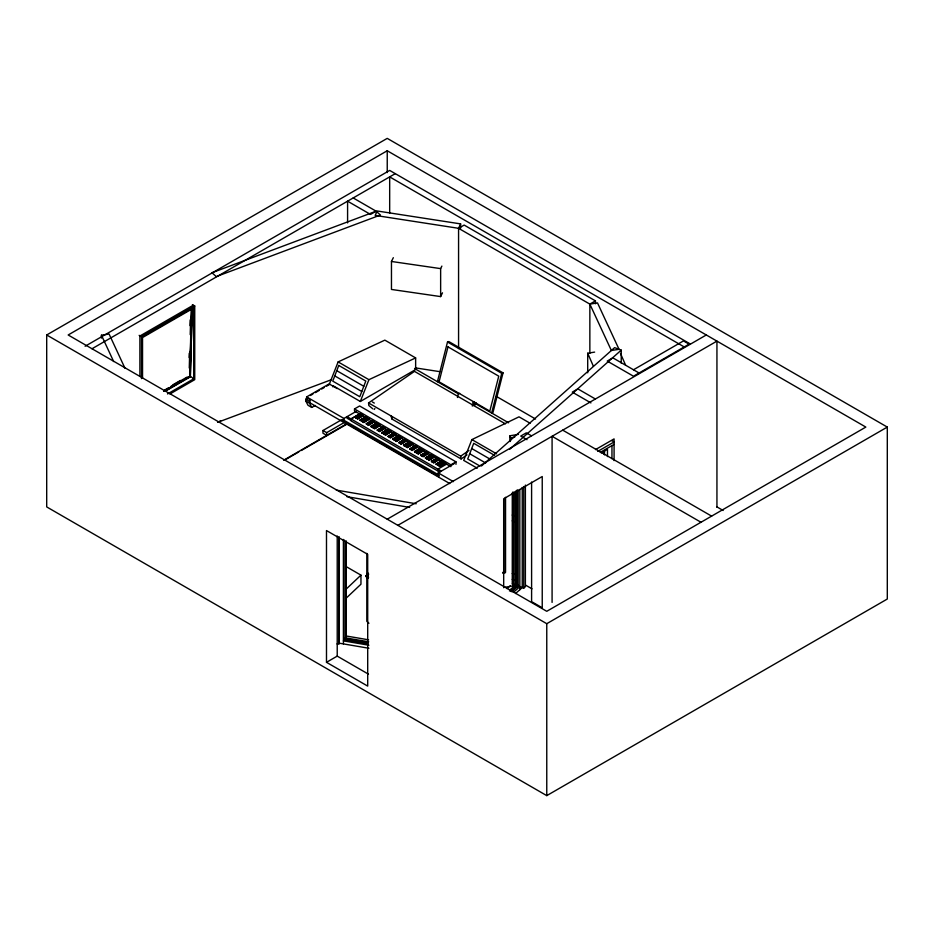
<?xml version="1.0" encoding="UTF-8"?>
<svg xmlns="http://www.w3.org/2000/svg" width="934" height="934" viewBox="0 0 934 934"><rect width="100%" height="100%" fill="white"/><g stroke="black" fill="none" stroke-linecap="round" stroke-linejoin="round"><path stroke-width="1.4" d="M189.147 357.582L189.275 353.227M190.057 325.651L190.221 319.848M189.263 367.996L189.719 352.036M190.209 334.617L190.629 320.105M191.33 308.71L189.789 377.173L191.855 308.407M189.73 376.39L191.668 308.897M191.867 308.442L189.917 376.647L165.014 391.007M165.365 391.171L190.314 376.869L192.241 307.158M192.299 307.216L190.314 376.869L189.532 376.402M503.041 372.876L501.733 373.32L491.646 413.003L492.954 412.559L503.041 372.876L448.799 341.564L447.503 342.007L437.416 381.691L438.711 381.247M457.45 397.487L458.384 393.798L459.68 393.354M472.3 406.068L473.234 402.367L474.53 401.935L473.631 405.461M332.843 386.828L333.228 385.835L360.326 401.48L415.642 369.537L415.642 357.92L384.843 340.139L338.131 361.913L329.142 384.691L326.643 386.139M360.326 401.48L368.918 379.683L415.642 357.92M530.103 423.242L519.012 416.833L471.903 439.587L463.696 460.392L477.251 468.214M458.571 348.499L458.571 228.305L460.614 223.891L377.219 210.991L375.176 215.404L458.571 228.305L589.856 304.11L611.373 350.483L619.032 349.304L597.503 302.92L589.856 304.11L589.856 353.344M367.12 574.317L367.657 573.207L368.72 574.165M367.494 574.235L368.031 573.126M367.856 574.994L368.346 575.928M442.494 292.809L440.638 296.592L391.463 289.447L391.463 261.473L393.319 257.691M440.638 296.592L440.638 268.618L441.875 266.097M368.043 643.876L343.969 639.755L344.377 638.949M346.059 639.241L345.638 640.047L345.638 541.533M311.699 407.411L307.998 405.274L305.78 400.978L306.644 397.674L310.357 399.81L309.481 403.114L311.699 407.411L315.4 405.484M374.23 409.442L374.896 408.578M514.167 515.872L512.299 515.078M514.167 521.721L512.299 520.88M514.179 574.398L512.299 573.593M514.179 580.247L512.299 579.395M346.187 589.074L360.956 575.146L345.837 566.413M346.187 598.145L360.956 584.205L360.956 575.146M481.454 466.008L614.595 347.635L621.238 350.133L621.238 363.163M509.742 449.254L621.238 350.133M507.022 588.642L510.244 585.781M509.672 590.276L516.105 584.556M509.439 590.977L515.872 585.268M510.746 590.043L516.105 585.279M510.513 590.592L513.735 587.731M513.735 588.455L515.872 586.54M510.664 591.444L518.16 584.766M511.727 591.771L518.16 586.05L518.16 490.432M513.396 592.389L519.829 586.669L512.392 583.878L512.392 492.79M515.545 593.522L522.246 587.568L522.246 487.42M521.09 587.136L523.752 588.128L525.387 586.68L525.387 485.085M372.806 408.823L368.813 405.508L368.556 402.951L414.486 371.37L505.376 423.838M467.012 454.905L461.116 458.956L460.707 456.154L468.95 450.48M350.997 418.946L359.613 413.972L351.009 418.946L350.997 420.872L437.918 471.051L437.918 469.137L446.534 464.151M46.7 334.979L387.236 138.372L887.3 427.083L887.3 599.021L546.764 795.628L46.7 506.917L46.7 334.979L546.764 623.69L887.3 427.083M387.236 150.759L68.159 334.979L546.764 611.303L865.841 427.083L387.236 150.759L387.236 172.58M85.111 346.257L389.676 170.42L689.817 343.712L633.486 376.227L607.228 361.073L612.832 357.839L639.089 373.005M91.976 348.767L395.269 173.654M193.116 305.278L139.89 336.018L139.89 376.332M139.154 335.353L141.513 336.707L194.739 305.978L194.739 379.671L169.988 393.961M145.015 335.213L149.09 332.854M156.212 328.756L163.683 324.437M172.393 319.416L174.88 317.98M177.367 316.544L179.853 315.108M180.437 314.758L187.956 310.415M188.563 310.076L191.05 308.64M172.953 384.773L180.425 380.465M164.653 390.038L168.389 387.879M170.875 386.442L187.045 377.114M163.777 390.996L190.314 376.145L164.186 391.229M164.127 391.171L190.256 376.087M167.501 393.961L193.712 378.83L193.712 308.01L142.54 337.548L142.54 378.013M458.571 228.305L464.163 225.071L595.448 300.876L595.448 303.772M218.346 422.063L220.879 420.604M306.644 399.6L306.644 396.915L329.142 383.921L337.197 388.579M310.392 395.514L312.89 394.066M315.4 392.63L319.148 390.459M321.646 389.023L324.145 387.575M354.5 408.929L450.853 464.805L450.853 466.65L354.5 411.018L354.5 408.929L359.625 405.975L455.979 461.851L455.979 464.303M345.3 421.899L326.666 432.652L326.666 435.349L322.966 433.201L322.966 430.516L341.599 419.763M306.644 396.915L343.957 418.444L356.158 411.404M355.469 417.37L360.828 414.287L361.528 414.684L356.169 418.163L355.469 417.37L356.169 417.778L361.528 414.684M355.469 417.755L360.828 414.287M283.656 460.24L346.806 423.721M284.917 459.948L298.763 451.951M301.273 450.503L346.572 424.351M357.045 418.28L362.392 415.186L363.092 415.595L357.745 419.074L357.045 418.28L357.745 418.689L363.092 415.595M357.045 418.666L362.392 415.186M360.057 420.02L365.416 416.938L366.116 417.335L360.757 420.814L360.057 420.02L360.757 420.428L366.116 417.335M360.057 420.405L365.416 416.938M361.575 420.895L366.934 417.813L367.634 418.21L362.275 421.689L361.575 420.895L362.275 421.304L367.634 418.21M361.575 421.281L366.934 417.813M363.151 421.806L368.51 418.724L369.21 419.121L363.851 422.6L363.151 421.806L363.851 422.215L369.21 419.121M363.151 422.191L368.51 418.724M366.326 423.639L371.674 420.545L372.374 420.954L367.027 424.433L366.326 423.639L367.027 424.048L372.374 420.954M366.326 424.024L371.674 420.545M367.903 424.55L373.25 421.456L373.95 421.864L368.603 425.332L367.903 424.55L368.603 424.958L373.95 421.864M367.903 424.935L373.25 421.456M370.915 426.289L376.262 423.195L376.962 423.604L371.615 427.083L370.915 426.289L371.615 426.698L376.962 423.604M370.915 426.675L376.262 423.195M372.433 427.165L377.791 424.083L378.492 424.48L373.133 427.959L372.433 427.165L373.133 427.574L378.492 424.48M372.433 427.55L377.791 424.083M374.009 428.076L379.356 424.982L380.056 425.39L374.709 428.869L374.009 428.076L374.709 428.484L380.056 425.39M374.009 428.461L379.356 424.982M589.856 304.11L595.448 300.876M377.289 429.967L382.636 426.885L383.337 427.282L377.99 430.761L377.289 429.967L377.99 430.376L383.337 427.282M377.289 430.352L382.636 426.885M378.865 430.878L384.213 427.784L384.913 428.192L379.566 431.671L378.865 430.878L379.566 431.286L384.913 428.192M378.865 431.263L384.213 427.784M381.878 432.617L387.225 429.523L387.925 429.932L382.578 433.411L381.878 432.617L382.578 433.026L387.925 429.932M381.878 433.002L387.225 429.523M383.395 433.493L388.754 430.411L389.455 430.808L384.096 434.287L383.395 433.493L384.096 433.901L389.455 430.808M383.395 433.878L388.754 430.411M384.971 434.403L390.319 431.31L391.019 431.718L385.672 435.197L384.971 434.403L385.672 434.812L391.019 431.718M384.971 434.789L390.319 431.31M388.147 436.236L393.494 433.142L394.195 433.551L388.848 437.03L388.147 436.236L388.848 436.645L394.195 433.551M388.147 436.622L393.494 433.142M389.723 437.147L395.07 434.053L395.771 434.462L390.424 437.929L389.723 437.147L390.424 437.556L395.771 434.462M389.723 437.532L395.07 434.053M392.735 438.887L398.082 435.793L398.783 436.201L393.436 439.669L392.735 438.887L393.436 439.295L398.783 436.201M392.735 439.272L398.082 435.793M394.253 439.762L399.6 436.668L400.301 437.077L394.954 440.556L394.253 439.762L394.954 440.171L400.301 437.077M394.253 440.147L399.6 436.668M395.829 440.673L401.176 437.579L401.877 437.988L396.53 441.455L395.829 440.673L396.53 441.082L401.877 437.988M395.829 441.058L401.176 437.579M399.005 442.506L404.352 439.412L405.052 439.821L399.705 443.288L399.005 442.506L399.705 442.914L405.052 439.821M399.005 442.891L404.352 439.412M400.569 443.416L405.928 440.323L406.629 440.731L401.27 444.199L400.569 443.416L401.27 443.813L406.629 440.731M400.569 443.802L405.928 440.323M472.616 405.087L476.27 402.974L476.27 404.13L473.83 405.531M403.593 445.156L408.94 442.062L409.641 442.471L404.294 445.938L403.593 445.156L404.294 445.553L409.641 442.471M403.593 445.541L408.94 442.062M405.111 446.032L410.458 442.938L411.158 443.346L405.811 446.814L405.111 446.032L405.811 446.44L411.158 443.346M405.111 446.417L410.458 442.938M406.687 446.942L412.034 443.848L412.735 444.257L407.387 447.725L406.687 446.942L407.387 447.339L412.735 444.257M406.687 447.328L412.034 443.848M409.828 448.752L415.186 445.67L415.887 446.067L410.528 449.546L409.828 448.752L410.528 449.161L415.887 446.067M409.828 449.137L415.186 445.67M411.404 449.663L416.751 446.58L417.451 446.977L412.104 450.457L411.404 449.663L412.104 450.071L417.451 446.977M411.404 450.048L416.751 446.58M414.556 451.484L419.903 448.39L420.604 448.799L415.256 452.266L414.556 451.484L415.256 451.893L420.604 448.799M414.556 451.869L419.903 448.39M416.074 452.36L421.421 449.266L422.121 449.674L416.774 453.153L416.074 452.36L416.774 452.768L422.121 449.674M416.074 452.745L421.421 449.266M417.65 453.27L422.997 450.176L423.697 450.585L418.35 454.052L417.65 453.27L418.35 453.679L423.697 450.585M417.65 453.655L422.997 450.176M420.814 455.103L426.173 452.009L426.873 452.418L421.514 455.885L420.814 455.103L421.514 455.5L426.873 452.418M420.814 455.488L426.173 452.009M422.39 456.014L427.749 452.92L428.449 453.329L423.09 456.796L422.39 456.014L423.09 456.411L428.449 453.329M422.39 456.399L427.749 452.92M425.402 457.753L430.761 454.66L431.461 455.068L426.102 458.536L425.402 457.753L426.102 458.15L431.461 455.068M425.402 458.139L430.761 454.66M426.931 458.629L432.279 455.535L432.979 455.944L427.632 459.411L426.931 458.629L427.632 459.038L432.979 455.944M426.931 459.014L432.279 455.535M428.496 459.54L433.855 456.446L434.555 456.854L429.196 460.322L428.496 459.54L429.196 459.937L434.555 456.854M428.496 459.925L433.855 456.446M431.485 461.256L436.843 458.174L437.544 458.571L432.185 462.05L431.485 461.256L432.185 461.665L437.544 458.571M431.485 461.641L436.843 458.174M433.061 462.167L438.408 459.084L439.108 459.481L433.761 462.96L433.061 462.167L433.761 462.575L439.108 459.481M433.061 462.552L438.408 459.084M436.155 463.953L441.513 460.871L442.202 461.268L436.855 464.747L436.155 463.953L436.855 464.361L442.202 461.268M436.155 464.338L441.513 460.871M437.672 464.828L443.031 461.746L443.732 462.143L438.373 465.622L437.672 464.828L438.373 465.237L443.732 462.143M437.672 465.214L443.031 461.746M439.249 465.739L444.607 462.657L445.296 463.054L439.949 466.533L439.249 465.739L439.949 466.148L445.296 463.054M439.249 466.124L444.607 462.657M450.853 464.805L455.979 461.851M438.233 476.223L438.233 472.873L454.099 463.719M633.486 369.771L683.466 340.91L689.07 344.144M387.236 519.187L706.302 334.979M397.872 525.328L716.938 341.12L716.938 507.232M595.507 449.604L614.082 438.887L614.082 460.602M597.713 451.414L614.082 441.969L611.84 440.673M600.223 452.383L614.082 444.386M601.216 452.955L607.474 449.336L607.474 456.586M326.491 662.311L367.704 686.105L367.704 554.352L326.491 530.559L326.491 662.311L337.221 656.123L368.451 674.15M217.634 422.343L331.605 379.613M510.034 441.537L510.034 435.758L518.463 434.357M510.536 440.72L510.536 437.824L514.751 437.124M502.597 572.449L505.376 571.982L505.376 498.079M502.69 573.137L505.469 572.67L505.469 497.32M504.453 587.358L512.883 585.957L512.883 491.973M587.708 372.829L587.708 353.239L594.643 352.106M101.444 338.108L101.444 335.213L109.091 334.033L124.993 368.276M391.463 261.473L440.638 268.618M415.432 367.891L439.879 371.674M336.31 490.105L416.19 503.765M346.899 496.678L409.664 507.419M345.93 635.949L368.58 639.813M345.802 637.922L368.732 641.798M347.214 638.728L350.332 639.37M352.877 639.685L355.994 640.339M358.539 640.654L361.656 641.308M364.202 641.623L367.039 642.113M343.969 638.482L368.043 642.592M343.408 640.864L368.883 645.219M368.883 648.254L339.159 643.176L339.159 537.225M337.057 643.9L338.972 644.226L338.972 536.828M516.42 586.062L515.58 585.746L515.58 491.576M684.213 346.946L389.676 176.888L389.676 213.092M353.192 197.95L376.133 211.201L380.442 215.03L216.279 276.592L211.96 272.751L376.133 211.201L370.529 214.435L347.588 201.184L347.588 222.911M595.273 398.946L577.877 388.894L572.273 392.128L590.918 402.904M447.503 342.007L501.733 373.32M716.833 506.847L723.138 510.489M562.723 430.154L711.626 516.128M496.433 396.436L535.567 419.027M700.99 522.258L552.087 436.295L552.087 602.407M414.579 368.51L458.466 393.844M473.234 402.367L508.61 422.798M531.341 435.723L526.344 432.839L520.74 436.073L526.998 439.68M338.131 361.913L368.918 379.683M471.903 439.587L496.561 453.819M494.611 455.372L473.725 443.311L467.712 458.979L479.994 466.078M336.765 370.681L363.793 386.279M471.717 448.53L490.152 459.178M334.757 375.9L361.797 391.509M469.709 453.761L485.68 462.984M372.374 401.959L374.312 403.079M368.556 402.951L460.707 456.154M461.116 458.956L391.825 418.957L391.416 416.144L391.673 418.806M192.381 304.612L194.739 305.978M346.911 416.576L441.152 471.005M346.911 418.117L351.009 420.487M437.918 470.666L440.077 471.915M438.233 472.873L453.387 481.629M305.78 399.157L309.481 401.293M309.154 402.391L449.744 483.555M305.78 400.978L309.481 403.114M322.966 430.516L326.666 432.652M193.712 378.83L189.906 375.912M525.749 585.221L531.995 588.829M368.591 577.352L366.198 575.426L367.319 577.387M368.253 577.457C364.727 573.709 364.785 576.593 368.253 578.438M368.942 623.258L366.805 621.32L366.805 553.36M101.444 335.213L113.668 361.551M620.468 353.402L625.535 365.019M587.708 353.239L593.335 366.151M510.034 435.758L510.536 437.824M514.039 584.007L514.167 492.008M512.392 583.878L512.883 585.957M611.957 445.611L611.957 458.676M604.496 450.515L604.496 454.858M603.808 450.912L603.808 453.807M546.764 623.69L546.764 795.628M531.598 482.049L531.598 601.636L542.234 607.777L542.234 476.527L503.683 498.779L503.683 587.743M523.752 486.532L523.752 588.128M519.829 489.626L519.829 589.716M517.214 489.825L517.214 586.891M516 490.817L516 586.435M512.579 492.825L512.579 584.124M460.614 223.891L460.614 228.235M346.059 540.728L346.059 637.794M343.957 418.444L343.957 421.794M343.969 539.794L343.969 639.755M343.408 539.467L343.408 643.9M337.221 535.953L337.221 656.123M141.513 336.707L141.513 378.609M448.005 346.876L439.062 381.796L489.813 411.1L498.756 376.168L448.005 346.876M338.773 365.451L332.761 381.13L359.788 396.728L365.801 381.06L338.773 365.451M438.91 475.079L342.544 419.448L342.544 420.989L438.91 476.62L438.91 475.079"/></g></svg>
